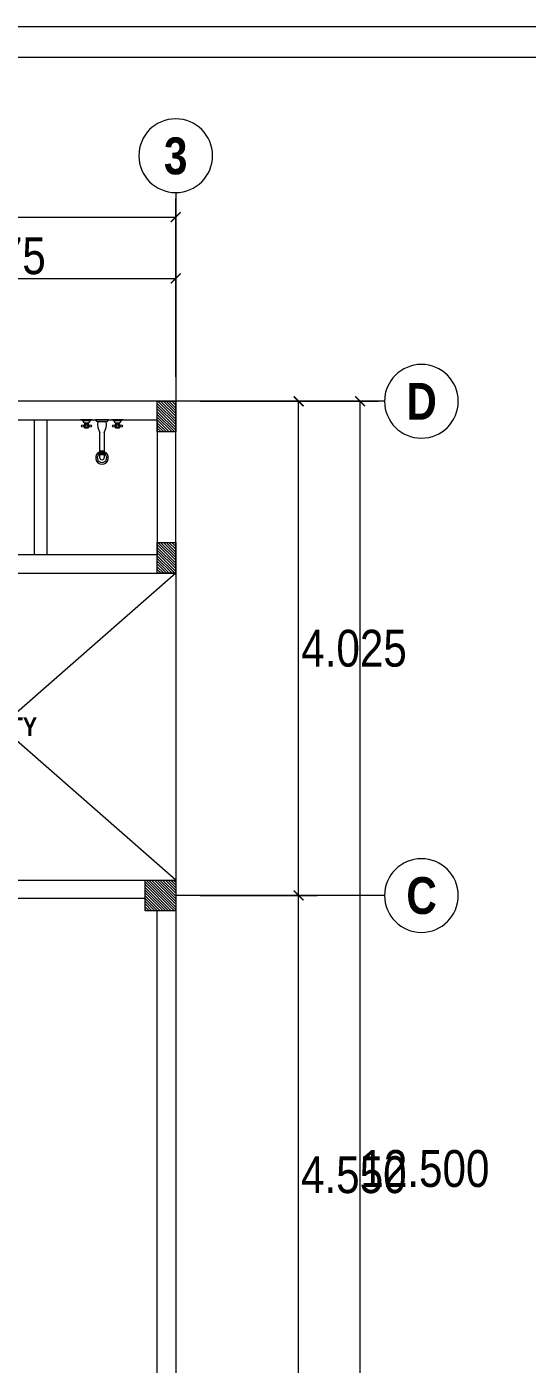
# Model space of a CAD drawing. Header units: millimetres. Extents: x 68 to 194, y 47 to 103.
# Drawn here: x 180.78 to 184.85, y 63.21 to 74.1 of the extents above; entities that cross this region are included whole.
import ezdxf
from ezdxf.enums import TextEntityAlignment as Align

# ---------------------------------------------------------------- set-up
doc = ezdxf.new("R2010")
doc.units = ezdxf.units.MM
for name, color, linetype, lineweight in [('A_Bloques', 56, 'Continuous', 15), ('A_Muro sin Techo', 134, 'Continuous', 20), ('A_Texto', 43, 'Continuous', 9), ('E_Columna', 3, 'Continuous', 25), ('G_Ejes', 253, 'Continuous', 20)]:
    doc.layers.add(name, color=color, linetype=linetype, lineweight=lineweight)
doc.layers.add('G_Acotación', color=171, linetype='Continuous')
doc.layers.add('IS_Muro', color=232, linetype='Continuous')
doc.styles.add('Acotacion', font='ARIALN.TTF')
doc.styles.add('AMBIENTES', font='ARIALNB.TTF', dxfattribs={"height": 0.15})
doc.styles.add('Eje', font='ARIALNB.TTF', dxfattribs={"height": 0.3})
doc.dimstyles.new('Lenin_50', dxfattribs={"dimtxt": 0.3, "dimasz": 0.08, "dimexe": 0.15, "dimexo": 0.2, "dimgap": 0.03, "dimtad": 2, "dimtih": 1, "dimtoh": 1, "dimlfac": -1, "dimzin": 4, "dimdsep": 46, "dimtxsty": 'Acotacion', "dimblk": 'ARCHTICK', "dimcen": 0.08, "dimclrd": 256, "dimclre": 256, "dimclrt": 4, "dimazin": 1, "dimtm": 1e-09, "dimtfac": 1, "dimtmove": 2, "dimatfit": 2, "dimfxl": 0, "dimtolj": 1, "dimlwd": 13, "dimlwe": 18, "dimarcsym": 0})
pattern_1 = [(135, (291.136787, -21.310414), (0.0112253202, 0.0112253202), [])]

# ---------------------------------------------------------------- blocks, each defined once
blk = doc.blocks.new('Llaves_ducha')
for p, q in [((0, 0.145), (0, 0.0652)), ((0.0072, 0.1308), (0.0072, 0.0795)), ((0.0217, 0.0912), (0.0217, 0.1188)), ((0.0399, 0.116), (0.0399, 0.1232)), ((0.0399, 0.0943), (0.0399, 0.087)), ((0.0471, 0.116), (0.0471, 0.1232)), ((0.0471, 0.0943), (0.0471, 0.087)), ((0, 0.0435), (0, -0.0435)), ((0, 0.0399), (0, -0.0399)), ((0.0145, 0.029), (0.0145, -0.029)), ((0.087, 0.0145), (0.2586, 0.0145)), ((0, -0.0652), (0, -0.145)), ((0.0072, -0.0795), (0.0072, -0.1308)), ((0.0399, -0.0943), (0.0399, -0.087)), ((0.0471, -0.0943), (0.0471, -0.087)), ((0.2586, -0.0145), (0.087, -0.0145)), ((0.0217, -0.1191), (0.0217, -0.0914)), ((0.0399, -0.116), (0.0399, -0.1232)), ((0.0471, -0.116), (0.0471, -0.1232))]:
    blk.add_line(p, q)
for points in [[(0.029, 0.116), (0.058, 0.116), (0.058, 0.0943), (0.029, 0.0943)], [(0.029, -0.0943), (0.058, -0.0943), (0.058, -0.116), (0.029, -0.116)]]:
    blk.add_lwpolyline(points, close=True)
for points in [[(0.2128, 0.0145), (0.2128, -0.0145)], [(0.2216, 0.0145), (0.2216, -0.0145)], [(0.2305, 0.0145), (0.2305, -0.0145)], [(0.2379, 0.0145), (0.2379, -0.0145)]]:
    blk.add_lwpolyline(points)
for centre in [(0.0435, 0.1305), (0.0435, 0.1051), (0.0435, 0.0798), (0.0435, -0.0798), (0.0435, -0.1051), (0.0435, -0.1305)]:
    blk.add_circle(centre, 0.00811)
for centre, radius, start, end in [((0.0399, 0.1559), 0.0413, 195.2551, 254.7449), ((0.0399, 0.0544), 0.0413, 105.2551, 164.7449), ((-0.0059, 0.0231), 0.0212, 16.1502, 73.8498), ((0.029, -0.087), 0.1169, 60.2551, 97.125), ((0.2586, 0), 0.0435, 199.47058, 160.52942), ((0.2586, 0), 0.0324, 206.56435, 153.43565), ((0.2586, 0), 0.0145, 270, 90), ((-0.0059, -0.0231), 0.0212, 286.1502, 343.84979), ((0.0399, -0.0544), 0.0413, 195.2551, 254.7449), ((0.029, 0.087), 0.1169, 262.875, 299.74488), ((0.0399, -0.1559), 0.0413, 105.2551, 164.7449)]:
    blk.add_arc(centre, radius, start, end)
blk = doc.blocks.new('Eri')
blk.add_line((-1.7, 0), (0, 0))
blk.add_circle((-2, 0), 0.3)
at = {"color": 1, "style": 'Eje', "flags": 4}
blk.add_attdef('H', text='', height=0.3, dxfattribs=at).set_placement((-2, 0), align=Align.MIDDLE_CENTER)
blk = doc.blocks.new('_ArchTick')
at = {"color": 0, "linetype": 'ByBlock', "const_width": 0.15}
blk.add_lwpolyline([(-0.5, -0.5), (0.5, 0.5)], dxfattribs=at)
blk = doc.blocks.new('*D782')
at = {"layer": 'Defpoints', "color": 0}
for p in [(181.991, 72.553), (175.991, 71.053), (181.991, 71.053)]:
    blk.add_point(p, dxfattribs=at)
at = {"layer": 'G_Acotación', "lineweight": 18}
for p, q in [((175.991, 71.253), (175.991, 72.703)), ((181.991, 71.253), (181.991, 72.703))]:
    blk.add_line(p, q, dxfattribs=at)
at = {"layer": 'G_Acotación', "lineweight": 13}
blk.add_line((175.991, 72.553), (181.991, 72.553), dxfattribs=at)
at = {"layer": 'G_Acotación', "lineweight": 13, "xscale": 0.08, "yscale": 0.08, "zscale": 0.08, "rotation": 180}
blk.add_blockref('_ArchTick', (175.991, 72.553), dxfattribs=at)
at = {"layer": 'G_Acotación', "lineweight": 13, "xscale": 0.08, "yscale": 0.08, "zscale": 0.08}
blk.add_blockref('_ArchTick', (181.991, 72.553), dxfattribs=at)
at = {"layer": 'G_Acotación', "color": 4, "lineweight": 5, "insert": (178.991, 72.736), "char_height": 0.3, "attachment_point": 5, "style": 'Acotacion'}
blk.add_mtext('\\A1;6.000', dxfattribs=at)
blk = doc.blocks.new('*D783')
at = {"layer": 'Defpoints', "color": 0}
for p in [(181.991, 72.053), (179.016, 71.053), (181.991, 71.053)]:
    blk.add_point(p, dxfattribs=at)
at = {"layer": 'G_Acotación', "lineweight": 18}
for p, q in [((179.016, 71.253), (179.016, 72.203)), ((181.991, 71.253), (181.991, 72.203))]:
    blk.add_line(p, q, dxfattribs=at)
at = {"layer": 'G_Acotación', "lineweight": 13}
blk.add_line((179.016, 72.053), (181.991, 72.053), dxfattribs=at)
at = {"layer": 'G_Acotación', "lineweight": 13, "xscale": 0.08, "yscale": 0.08, "zscale": 0.08, "rotation": 180}
blk.add_blockref('_ArchTick', (179.016, 72.053), dxfattribs=at)
at = {"layer": 'G_Acotación', "lineweight": 13, "xscale": 0.08, "yscale": 0.08, "zscale": 0.08}
blk.add_blockref('_ArchTick', (181.991, 72.053), dxfattribs=at)
at = {"layer": 'G_Acotación', "color": 4, "lineweight": 5, "insert": (180.503, 72.236), "char_height": 0.3, "attachment_point": 5, "style": 'Acotacion'}
blk.add_mtext('\\A1;2.975', dxfattribs=at)
blk = doc.blocks.new('*D791')
at = {"layer": 'Defpoints', "color": 0}
for p in [(181.991, 71.053), (183.491, 71.053), (181.991, 58.553)]:
    blk.add_point(p, dxfattribs=at)
at = {"layer": 'G_Acotación', "lineweight": 18}
for p, q in [((182.191, 71.053), (183.641, 71.053)), ((182.191, 58.553), (183.641, 58.553))]:
    blk.add_line(p, q, dxfattribs=at)
at = {"layer": 'G_Acotación', "lineweight": 13}
blk.add_line((183.491, 58.553), (183.491, 71.053), dxfattribs=at)
at = {"layer": 'G_Acotación', "lineweight": 13, "xscale": 0.08, "yscale": 0.08, "zscale": 0.08}
for p, rotation in [((183.491, 71.053), 90), ((183.491, 58.553), 270)]:
    blk.add_blockref('_ArchTick', p, dxfattribs=dict(at, rotation=rotation))
at = {"layer": 'G_Acotación', "color": 4, "lineweight": 5, "insert": (184.019, 64.803), "char_height": 0.3, "attachment_point": 5, "style": 'Acotacion'}
blk.add_mtext('\\A1;12.500', dxfattribs=at)
blk = doc.blocks.new('*D793')
at = {"layer": 'Defpoints', "color": 0}
for p in [(181.991, 67.028), (182.991, 67.028), (181.991, 62.478)]:
    blk.add_point(p, dxfattribs=at)
at = {"layer": 'G_Acotación', "lineweight": 18}
for p, q in [((182.191, 67.028), (183.141, 67.028)), ((182.191, 62.478), (183.141, 62.478))]:
    blk.add_line(p, q, dxfattribs=at)
at = {"layer": 'G_Acotación', "lineweight": 13}
blk.add_line((182.991, 62.478), (182.991, 67.028), dxfattribs=at)
at = {"layer": 'G_Acotación', "lineweight": 13, "xscale": 0.08, "yscale": 0.08, "zscale": 0.08}
for p, rotation in [((182.991, 67.028), 90), ((182.991, 62.478), 270)]:
    blk.add_blockref('_ArchTick', p, dxfattribs=dict(at, rotation=rotation))
at = {"layer": 'G_Acotación', "color": 4, "lineweight": 5, "insert": (183.44, 64.753), "char_height": 0.3, "attachment_point": 5, "style": 'Acotacion'}
blk.add_mtext('\\A1;4.550', dxfattribs=at)
blk = doc.blocks.new('*D794')
at = {"layer": 'Defpoints', "color": 0}
for p in [(181.991, 71.053), (182.991, 71.053), (181.991, 67.028)]:
    blk.add_point(p, dxfattribs=at)
at = {"layer": 'G_Acotación', "lineweight": 18}
for p, q in [((182.191, 71.053), (183.141, 71.053)), ((182.191, 67.028), (183.141, 67.028))]:
    blk.add_line(p, q, dxfattribs=at)
at = {"layer": 'G_Acotación', "lineweight": 13}
blk.add_line((182.991, 67.028), (182.991, 71.053), dxfattribs=at)
at = {"layer": 'G_Acotación', "lineweight": 13, "xscale": 0.08, "yscale": 0.08, "zscale": 0.08}
for p, rotation in [((182.991, 71.053), 90), ((182.991, 67.028), 270)]:
    blk.add_blockref('_ArchTick', p, dxfattribs=dict(at, rotation=rotation))
at = {"layer": 'G_Acotación', "color": 4, "lineweight": 5, "insert": (183.442, 69.04), "char_height": 0.3, "attachment_point": 5, "style": 'Acotacion'}
blk.add_mtext('\\A1;4.025', dxfattribs=at)

msp = doc.modelspace()

# ---------------------------------------------------------------- hatches: boundary and pattern name
at = {"layer": 'E_Columna', "lineweight": 5}
h = msp.add_hatch(dxfattribs=at)
h.set_pattern_fill('LINE', color=256, scale=0.005, angle=45, style=0)
h.set_pattern_definition(pattern_1)
h.paths.add_polyline_path([(181.9907, 70.8029), (181.8407, 70.8029), (181.8407, 71.0529), (181.9907, 71.0529)])
h = msp.add_hatch(dxfattribs=at)
h.set_pattern_fill('LINE', color=256, scale=0.005, angle=45, style=0)
h.set_pattern_definition([(135, (291.136787, -22.460414), (0.0112253202, 0.0112253202), [])])
h.paths.add_polyline_path([(181.9907, 69.6529), (181.8407, 69.6529), (181.8407, 69.9029), (181.9907, 69.9029)])
h = msp.add_hatch(dxfattribs=at)
h.set_pattern_fill('LINE', color=256, scale=0.005, angle=45, style=0)
h.set_pattern_definition(pattern_1)
h.paths.add_polyline_path([(181.9907, 66.9029), (181.7407, 66.9029), (181.7407, 67.1529), (181.9907, 67.1529)])

# ---------------------------------------------------------------- linework, layer by layer
at = {"lineweight": 5}
for points in [[(193.7519, 46.547), (193.7519, 74.1029), (152.7019, 74.1029), (152.7019, 46.547)], [(193.5019, 46.797), (193.5019, 73.8529), (152.9519, 73.8529), (152.9519, 46.797)]]:
    msp.add_lwpolyline(points, close=True, dxfattribs=at)
at = {"layer": 'A_Bloques', "lineweight": 5}
msp.add_lwpolyline([(180.8407, 70.9029), (180.9407, 70.9029), (180.9407, 69.8029), (180.8407, 69.8029)], close=True, dxfattribs=at)
at = {"layer": 'A_Muro sin Techo', "lineweight": 5}
for p, q in [((181.9907, 67.1529), (179.1407, 69.6529)), ((181.9907, 69.6529), (179.1407, 67.1529)), ((181.9907, 69.6529), (181.9907, 67.1529))]:
    msp.add_line(p, q, dxfattribs=at)
msp.add_lwpolyline([(181.8407, 58.5529), (181.7407, 58.5529), (181.7407, 58.8029), (181.8407, 58.8029), (181.8407, 62.3529), (181.7407, 62.3529), (181.7407, 62.6029), (181.8407, 62.6029), (181.8407, 66.9029), (181.7407, 66.9029), (181.7407, 67.0029), (179.1407, 67.0029), (179.1407, 67.1529), (181.9907, 67.1529), (181.9907, 58.5529)], dxfattribs=at)
at = {"layer": 'E_Columna', "lineweight": 5}
for points in [[(181.9907, 70.8029), (181.8407, 70.8029), (181.8407, 71.0529), (181.9907, 71.0529)], [(181.9907, 69.6529), (181.8407, 69.6529), (181.8407, 69.9029), (181.9907, 69.9029)], [(181.9907, 66.9029), (181.7407, 66.9029), (181.7407, 67.1529), (181.9907, 67.1529)]]:
    msp.add_lwpolyline(points, close=True, dxfattribs=at)
at = {"layer": 'IS_Muro', "lineweight": 5}
for points in [[(179.1407, 69.6529), (181.9907, 69.6529), (181.9907, 71.0529), (175.9907, 71.0529)], [(179.1407, 70.9029), (181.8407, 70.9029), (181.8407, 69.8029), (178.9907, 69.8029)]]:
    msp.add_lwpolyline(points, dxfattribs=at)

# ---------------------------------------------------------------- block references
at = {"layer": 'A_Bloques', "lineweight": 5, "xscale": 1.200000000000045, "yscale": 1.200000000000045, "zscale": 1.200000000000045, "rotation": 270}
msp.add_blockref('Llaves_ducha', (181.3907, 70.9029), dxfattribs=at)
at = {"layer": 'G_Ejes', "lineweight": 5}
ref = msp.add_blockref('Eri', (181.9907, 71.0529), dxfattribs=dict(at, xscale=-1, rotation=90))
ref.add_attrib('H', '3', dxfattribs={"layer": '0', "color": 1, "height": 0.3, "style": 'Eje', "flags": 4}).set_placement((181.9907, 73.0518), align=Align.MIDDLE_CENTER)
ref = msp.add_blockref('Eri', (181.9907, 71.0529), dxfattribs=dict(at, xscale=-1))
ref.add_attrib('H', 'D', dxfattribs={"layer": '0', "color": 1, "height": 0.3, "style": 'Eje', "flags": 4}).set_placement((183.9922, 71.0529), align=Align.MIDDLE_CENTER)
ref = msp.add_blockref('Eri', (181.9907, 67.0279), dxfattribs=dict(at, xscale=-1))
ref.add_attrib('H', 'C', dxfattribs={"layer": '0', "color": 1, "height": 0.3, "style": 'Eje', "flags": 4}).set_placement((183.992, 67.0279), align=Align.MIDDLE_CENTER)

# ---------------------------------------------------------------- texts
at = {"layer": 'A_Texto', "lineweight": 5, "style": 'AMBIENTES'}
msp.add_text('EMPTY', height=0.15, dxfattribs=at).set_placement((180.5657, 68.4029, 0), align=Align.MIDDLE)

# ---------------------------------------------------------------- dimensions: what is measured, and where the dimension line sits
at = {"layer": 'G_Acotación', "lineweight": 5}
for base, p1, p2, angle, picture, middle in [((181.9907, 72.5529), (175.9907, 71.0529), (181.9907, 71.0529), 180, '*D782', (178.9907, 72.736)), ((181.9907, 72.0529), (179.0157, 71.0529), (181.9907, 71.0529), 180, '*D783', (180.5032, 72.236)), ((183.4907, 71.0529), (181.9907, 58.5529), (181.9907, 71.0529), 90, '*D791', (184.0194, 64.8029)), ((182.9907, 71.0529), (181.9907, 67.0279), (181.9907, 71.0529), 90, '*D794', (183.4417, 69.0404)), ((182.9907, 67.0279), (181.9907, 62.4779), (181.9907, 67.0279), 90, '*D793', (183.4404, 64.7529))]:
    dim = msp.add_linear_dim(base=base, p1=p1, p2=p2, angle=angle, dimstyle='Lenin_50', override={"dimdec": 3, "dimfxl": 0.06}, dxfattribs=at)
    dim.commit()
    dim.dimension.update_dxf_attribs({"geometry": picture, "text_midpoint": middle})

doc.saveas('drawing.dxf')
